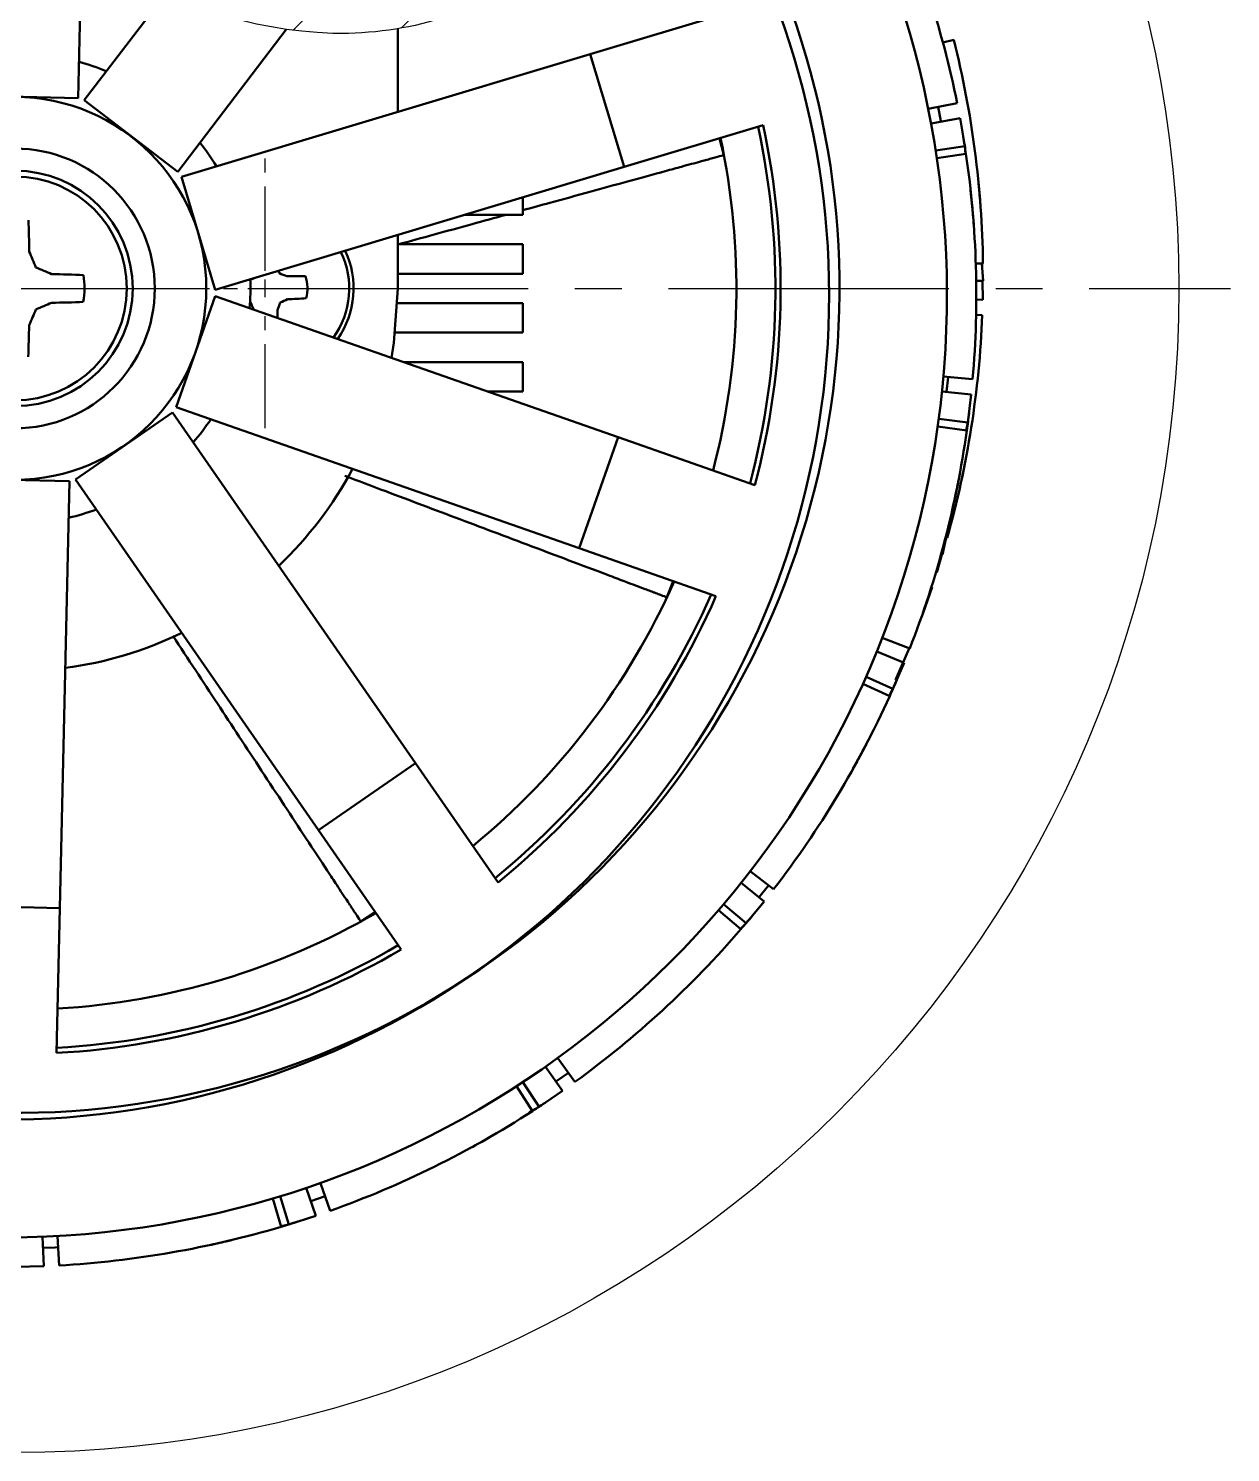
# Model space of a CAD drawing. Header units: inches. Extents: x -1846 to 3013, y 0 to 1997.
# Drawn here: x 881.2 to 962.8, y 308.2 to 404.9 of the extents above; entities that cross this region are included whole.
import ezdxf

# ---------------------------------------------------------------- set-up
doc = ezdxf.new("R2010")
doc.units = ezdxf.units.IN
doc.linetypes.add('ACAD_ISO04W100', pattern=[30, 24, -3, 0, -3])
doc.linetypes.add('CENTER2', pattern=[28.575000000000003, 19.05, -3.175, 3.175, -3.175])
for name, color, linetype, lineweight in [('Basic', 7, 'Continuous', 50), ('Tam', 1, 'ACAD_ISO04W100', 25), ('Thin', 3, 'Continuous', 25)]:
    doc.layers.add(name, color=color, linetype=linetype, lineweight=lineweight)

# ---------------------------------------------------------------- blocks, each defined once
blk = doc.blocks.new('*U27')
at = {"layer": 'Tam', "color": 0, "linetype": 'Continuous', "transparency": 16777216}
blk.add_line((-7.905759129886793, 0), (7.905759129886793, 0), dxfattribs=at)
at = {"layer": 'Tam', "color": 0, "linetype": 'CENTER2', "transparency": 16777216}
blk.add_line((15.81151825977359, 0), (82.55759129886792, 0), dxfattribs=at)
blk = doc.blocks.new('*U66')
at = {"layer": 'Tam', "color": 0, "linetype": 'CENTER2', "ltscale": 0.3, "transparency": 16777216}
for p, q in [((0, 1.200000000000002), (0, 9.50000000000001)), ((-9.50000000000001, 0), (-1.200000000000003, 0)), ((1.200000000000002, 0), (9.50000000000001, 0)), ((0, -9.50000000000001), (0, -1.200000000000003))]:
    blk.add_line(p, q, dxfattribs=at)
at = {"layer": 'Tam', "color": 0, "linetype": 'Continuous', "ltscale": 0.3, "transparency": 16777216}
for p, q in [((-0.600000000000001, 0), (0.600000000000001, 0)), ((0, -0.600000000000001), (0, 0.600000000000001))]:
    blk.add_line(p, q, dxfattribs=at)

msp = doc.modelspace()

# ---------------------------------------------------------------- hatches: boundary and pattern name
at = {"layer": 'Thin'}
h = msp.add_hatch(dxfattribs=at)
h.set_pattern_fill('ANSI31', color=256, scale=1.6)
h.set_pattern_definition([(45, (176.6523701505866, -820.6330048262564), (-3.592102448427662, 3.592102448427662), [])])
edge = h.paths.add_edge_path()
edge.add_spline(control_points=[(870.3030892189545, 408.6613832732877), (871.5089125516761, 409.3526637929516), (873.5951909984469, 410.4244229792179), (875.8040368753173, 410.7145950576581), (876.799849300889, 410.7234442456332)], knot_values=[18.87042433132445, 18.87042433132445, 18.87042433132445, 18.87042433132445, 19.99110373480647, 20.87166120097929, 20.87166120097929, 20.87166120097929, 20.87166120097929], degree=3, periodic=0)
edge.add_spline(control_points=[(876.799849300889, 410.7234442456332), (879.3027218454308, 410.7456857733104), (881.95661020843, 410.017268108851), (884.7643065225002, 409.054074694678)], knot_values=[20.87166120097929, 20.87166120097929, 20.87166120097929, 20.87166120097929, 23.08485220902631, 23.08485220902631, 23.08485220902631, 23.08485220902631], degree=3, periodic=0)
edge.add_spline(control_points=[(884.7643065225002, 409.054074694678), (886.5569366143081, 408.4391045179444), (888.4122656012514, 407.7284294052209), (890.3310201875711, 407.056317579374)], knot_values=[23.08485220902631, 23.08485220902631, 23.08485220902631, 23.08485220902631, 24.49790845020978, 24.49790845020978, 24.49790845020978, 24.49790845020978], degree=3, periodic=0)
edge.add_spline(control_points=[(890.3310201875711, 407.056317579374), (892.9967755237021, 406.1225422550027), (895.7849547829937, 405.2632016843585), (898.6975067339972, 404.8383566406177)], knot_values=[24.49790845020978, 24.49790845020978, 24.49790845020978, 24.49790845020978, 26.46108927700548, 26.46108927700548, 26.46108927700548, 26.46108927700548], degree=3, periodic=0)
edge.add_spline(control_points=[(898.6975067339972, 404.8383566406177), (900.079618413567, 404.6367522377303), (902.5812528045371, 404.4526711032262), (905.1716881446009, 404.697619561139), (906.2724919012253, 404.881757873421)], knot_values=[26.46108927700548, 26.46108927700548, 26.46108927700548, 26.46108927700548, 27.39268987863171, 28.11380434230396, 28.11380434230396, 28.11380434230396, 28.11380434230396], degree=3, periodic=0)
edge.add_spline(control_points=[(906.2724919012253, 404.881757873421), (909.9599119807081, 405.4985756359168), (917.8883615982922, 409.0030064056017), (914.2517517549595, 416.41788419175), (912.7035589428051, 421.2450244514224)], knot_values=[28.11380434230396, 28.11380434230396, 28.11380434230396, 28.11380434230396, 30.52935928290665, 33.81898774493276, 33.81898774493276, 33.81898774493276, 33.81898774493276], degree=3, periodic=0)
edge.add_line((912.7035589428051, 421.2450244514224), (906.2724919012262, 421.2450244514224))
edge.add_line((906.2724919012253, 421.2450244514224), (906.2724919012253, 424.2450244514224))
edge.add_line((906.2724919012253, 424.2450244514224), (904.2724919012253, 424.2450244514224))
edge.add_line((904.2724919012262, 424.2450244514224), (904.2724919012262, 423.2450244514224))
edge.add_line((904.2724919012262, 423.2450244514224), (901.3724919012257, 423.2450244514229))
edge.add_arc((901.3724919012257, 422.3450244514228), 0.900000000000091, 0, 90, ccw=False)
edge.add_line((902.2724919012253, 422.3450244514228), (902.2724919012253, 421.1279336492179))
edge.add_arc((901.3724919012257, 421.127933649217), 0.9000000000000449, -47.50726717769862, 5.792344381916337e-11, ccw=False)
edge.add_arc((896.2724919012271, 426.6950244514231), 8.449999999999878, 289.82503240270796, 312.49273282227296, ccw=False)
edge.add_line((899.1383005852167, 418.7458332606942), (899.0367357038385, 418.7458332606942))
edge.add_arc((896.2735094090949, 426.758537814996), 8.47578042604315, 280.16619983962806, 289.0270421754883, ccw=False)
edge.add_arc((896.7742360021748, 425.5118248165212), 7.165456061309458, 273.96401252023173, 277.9842121646001, ccw=False)
edge.add_arc((897.5028508336582, 419.764750215796), 1.420522928087785, 251.7310598041644, 260.5485091003095, ccw=False)
edge.add_line((897.0575485303971, 418.4158279615743), (897.0286768078204, 418.745833260694))
edge.add_line((897.0286768078204, 418.7458332606942), (895.5163069946311, 418.7458332606942))
edge.add_line((895.5163069946311, 418.7458332606942), (895.4874352720544, 418.4158279615746))
edge.add_arc((895.042132968787, 419.7647502158301), 1.420522928122514, 279.4514908995973, 288.2689401956497, ccw=False)
edge.add_arc((895.7707478002594, 425.5118248163516), 7.16545606113963, 262.0157878354149, 266.03598747978526, ccw=False)
edge.add_arc((896.2714743933448, 426.7585378149414), 8.475780425987292, 250.9729578244764, 259.8338001604516, ccw=False)
edge.add_line((893.508248098613, 418.7458332606942), (893.4066832172348, 418.7458332606942))
edge.add_arc((896.2724919012253, 426.6950244514231), 8.449999999999902, 227.5072671777243, 250.1749675972934, ccw=False)
edge.add_arc((891.1724919012258, 421.1279336492174), 0.899999999999838, 180, 227.5072671777243, ccw=False)
edge.add_line((890.2724919012253, 421.1279336492174), (890.2724919012253, 422.345024451423))
edge.add_arc((891.1724919012258, 422.3450244514228), 0.8999999999998636, 90, 179.9999999999855, ccw=False)
edge.add_line((891.1724919012258, 423.2450244514224), (888.2724919012262, 423.2450244514222))
edge.add_line((888.2724919012262, 423.2450244514224), (888.2724919012262, 424.2450244514224))
edge.add_line((888.2724919012262, 424.2450244514224), (885.1061713021118, 424.2450244514224))
edge.add_line((885.1061713021118, 424.2450244514224), (872.2724919012253, 424.2450244514224))
edge.add_line((872.2724919012262, 424.2450244514224), (872.2724919012262, 423.2450244514224))
edge.add_line((872.2724919012262, 423.2450244514224), (869.3724919012257, 423.2450244514229))
edge.add_arc((869.3724919012257, 422.3450244514228), 0.900000000000091, 0, 90, ccw=False)
edge.add_line((870.2724919012253, 422.3450244514228), (870.2724919012253, 421.1279336492179))
edge.add_arc((869.3724919012257, 421.127933649217), 0.9000000000000424, -47.50726717769862, 5.792344381916337e-11, ccw=False)
edge.add_arc((864.2724919012271, 426.6950244514231), 8.449999999999955, 289.82503240270876, 312.4927328222735, ccw=False)
edge.add_line((867.1383005852167, 418.7458332606942), (867.0367357038385, 418.7458332606942))
edge.add_arc((864.2735094090949, 426.7585378149955), 8.475780426042467, 280.16619983963074, 289.02704217548836, ccw=False)
edge.add_arc((864.7742360021748, 425.5118248165203), 7.16545606130857, 273.96401252023315, 277.9842121646058, ccw=False)
edge.add_arc((865.5028508336582, 419.764750215796), 1.420522928087777, 251.7310598041688, 260.54850910031405, ccw=False)
edge.add_line((865.0575485303971, 418.4158279615743), (865.0286768078204, 418.745833260694))
edge.add_line((865.0286768078204, 418.7458332606942), (863.5163069946311, 418.7458332606942))
edge.add_line((863.5163069946311, 418.7458332606942), (863.4874352720544, 418.4158279615746))
edge.add_arc((863.042132968787, 419.7647502158301), 1.420522928122399, 279.4514908996199, 288.2689401956656, ccw=False)
edge.add_arc((863.7707478002594, 425.5118248163511), 7.165456061138994, 262.01578783541356, 266.03598747978697, ccw=False)
edge.add_arc((864.2714743933448, 426.7585378149419), 8.475780425987875, 250.9729578244765, 259.8338001604502, ccw=False)
edge.add_line((861.508248098613, 418.7458332606942), (861.4066832172348, 418.7458332606942))
edge.add_arc((864.2724919012253, 426.6950244514231), 8.449999999999934, 227.5072671777243, 250.1749675972934, ccw=False)
edge.add_arc((859.1724919012258, 421.1279336492174), 0.8999999999998382, 180, 227.5072671777243, ccw=False)
edge.add_line((858.2724919012253, 421.1279336492174), (858.2724919012253, 422.345024451423))
edge.add_arc((859.1724919012258, 422.3450244514228), 0.8999999999998636, 90, 179.9999999999855, ccw=False)
edge.add_line((859.1724919012258, 423.2450244514224), (856.2724919012262, 423.2450244514222))
edge.add_line((856.2724919012262, 423.2450244514224), (856.2724919012262, 424.2450244514222))
edge.add_line((856.2724919012262, 424.2450244514224), (854.2724919012253, 424.2450244514224))
edge.add_line((854.2724919012253, 424.2450244514224), (854.2724919012253, 421.2450244514226))
edge.add_line((854.2724919012253, 421.2450244514224), (851.5764637637403, 421.2450244514224))
edge.add_spline(control_points=[(851.576463763703, 421.2450244516516), (851.8026274837639, 420.0137068920207), (851.3979586059922, 415.8146622051539), (838.1202500594536, 409.5916109200938), (848.3852558522485, 404.968990718556), (854.2724919012344, 404.2670798423213)], knot_values=[8.188346657290012, 8.188346657290012, 8.188346657290012, 8.188346657290012, 9.215141737459655, 11.83767060687538, 15.10465467858662, 15.10465467858662, 15.10465467858662, 15.10465467858662], degree=3, periodic=0)
edge.add_spline(control_points=[(854.2724919012344, 404.2670798423213), (856.168162452519, 404.0410668598905), (859.409832574006, 403.9853523998853), (862.0927606393725, 404.6406596930909), (863.1175364151331, 404.9854347877784)], knot_values=[15.10465467858662, 15.10465467858662, 15.10465467858662, 15.10465467858662, 16.15661275275405, 16.88474223010058, 16.88474223010058, 16.88474223010058, 16.88474223010058], degree=3, periodic=0)
edge.add_spline(control_points=[(863.1175364151331, 404.9854347877784), (865.9122027196945, 405.9256710448843), (868.1665443680504, 407.4365339983245), (870.3030892189545, 408.6613832732877)], knot_values=[16.88474223010058, 16.88474223010058, 16.88474223010058, 16.88474223010058, 18.87042433132445, 18.87042433132445, 18.87042433132445, 18.87042433132445], degree=3, periodic=0)

# ---------------------------------------------------------------- linework, layer by layer
at = {"layer": 'Basic'}
for p, q in [((884.7643065225002, 409.054074694678), (884.5642164074161, 400.1629602356101)), ((890.3310201875711, 407.0563175793735), (884.9728401784596, 400.0199487265066)), ((928.7787107892673, 405.9839339497215), (919.3485954876587, 403.152825320882)), ((898.6975067339972, 404.8383566406177), (891.3375421059163, 395.1732416614335)), ((906.2724919012253, 399.2271183161291), (906.2724919012253, 404.881757873421)), ((943.2977483893519, 403.9377888912062), (944.0362090353465, 404.1232152498218)), ((919.3485954876587, 403.152825320882), (891.5840656250366, 394.8173598938223)), ((921.6489245760704, 395.4906790102845), (919.3485954876587, 403.152825320882)), ((884.5642164074161, 400.1629602356101), (876.5662414489416, 400.342950689815)), ((891.3375421059163, 395.1732416614335), (884.9728401784596, 400.0199487265066)), ((942.30173247322, 399.4402501695726), (944.262262406206, 399.8356264231146)), ((942.4932724901873, 398.4502920104636), (944.4597880487036, 398.8147320715337)), ((944.4597881260142, 398.8147316543685), (944.7832365984141, 396.9150169006865)), ((931.079039877679, 398.321787639124), (921.6489245760704, 395.4906790102845)), ((928.1180023894794, 397.4328251487353), (928.4285191991748, 396.3002458665527)), ((942.806919568694, 396.608143966006), (944.7832365984141, 396.9150169006865)), ((944.7832366688763, 396.9150164468996), (944.8224188312015, 396.3790672976078)), ((942.8845768322535, 396.094264402985), (944.8633206514596, 396.3850786013212)), ((893.8843947134483, 387.1552135832238), (891.5840656250366, 394.8173598938223)), ((921.6489245760704, 395.4906790102845), (893.8843947134483, 387.1552135832238)), ((945.1819462406402, 393.8865752342375), (945.3271237793879, 392.3840507197068)), ((914.7722216289803, 393.4261556795722), (914.7722216289803, 392.2450244514224)), ((910.8380018133503, 392.2450244514224), (914.7722216289803, 392.2450244514224)), ((906.2724919012253, 387.2450244514215), (906.2724919012253, 390.8743673497996)), ((914.7722216289803, 390.2450244514224), (906.2724919012262, 390.2450244514224)), ((914.7722216289803, 390.2450244514224), (914.7722216289803, 388.2450244514224)), ((945.5299075139028, 388.9332606340698), (946.0173806388984, 388.9398358030506)), ((945.9322533512986, 388.9386875832373), (946.0227521451961, 387.760978963231)), ((945.954463099295, 388.9389871543075), (945.9624883175693, 388.5452239925238)), ((896.5308477079689, 387.9436196834844), (896.2620581846686, 387.8227528196134)), ((896.5308477079689, 387.9436196834844), (896.5259274231375, 387.9482543688958)), ((896.5334663589829, 387.9505177077457), (896.5308477079689, 387.9436196834844)), ((906.2724919012262, 388.2450244514224), (914.7722216289803, 388.2450244514224)), ((945.4903780756404, 387.7633078156263), (946.0227521451961, 387.760978963231)), ((945.9784679304612, 387.761172683034), (946.0046418033726, 386.4769326036161)), ((891.2319630982711, 379.171490204108), (893.8746543753678, 386.7223962963566)), ((921.2360945240798, 377.1463482927896), (893.8746543753678, 386.7223962963566)), ((914.7722216289803, 386.2450244514224), (906.2532540147595, 386.2450244514224)), ((914.7722216289803, 386.2450244514224), (914.7722216289803, 384.2450244514224)), ((945.5455439068992, 386.4878758435647), (946.0046418028942, 386.4769325835035)), ((945.5512931287685, 385.4542779801099), (945.971674919354, 385.4376276036613)), ((906.0988350415155, 384.2450244514224), (914.7722216289803, 384.2450244514224)), ((914.7722216289803, 382.2450244514224), (906.667754588847, 382.2450244514224)), ((914.7722216289803, 382.2450244514224), (914.7722216289803, 380.2450244514224)), ((943.3249364764133, 381.2527101017707), (945.3174415344993, 381.0797257281941)), ((943.6578503166456, 381.2192701534153), (943.5420324491897, 380.2150722041755)), ((912.3823124395421, 380.2450244514224), (914.7722216289803, 380.2450244514224)), ((943.2298143335283, 380.2488891452152), (945.2193468246478, 380.0445353667468)), ((918.5934032469831, 369.595442200541), (891.2319630982711, 379.171490204108)), ((945.2193467812976, 380.0445349446994), (944.9944818230679, 378.1306460215341)), ((884.3933859845492, 374.2715824981291), (890.9696793810763, 378.8270588906483)), ((907.4768896602145, 354.997222315916), (890.9696793810763, 378.8270588906483)), ((943.0117634229046, 378.3929964468274), (944.9944818230679, 378.1306460215341)), ((942.9414984184405, 377.8780540374049), (944.922021037215, 377.5996116618165)), ((944.9944817628293, 378.1306455662765), (944.8810824481043, 377.6053672325419)), ((918.5934032469831, 369.595442200541), (921.2360945240798, 377.1463482927896)), ((930.5293019616656, 373.8938805847396), (921.2360945240798, 377.1463482927896)), ((875.9807673950354, 374.3270886672348), (883.9787423535108, 374.1470982130298)), ((900.9005962636875, 350.4417459233977), (884.3933859845492, 374.2715824981291)), ((883.3265294958883, 345.1656606923256), (883.9787423535108, 374.1470982130298)), ((944.0481853069805, 372.7208810321139), (943.9210716560774, 372.1503471144146)), ((927.886610684569, 366.342974492491), (918.5934032469831, 369.595442200541)), ((943.5129403142346, 370.3340025868996), (943.2679744103716, 369.1785029844435)), ((943.5395328860432, 370.3471701087677), (943.4310990484937, 369.9479588618836)), ((943.4829589735291, 370.3423683736058), (943.5949428394542, 370.3111211673516)), ((943.2852126481348, 369.4108618347321), (942.8888400006454, 367.951571797504)), ((924.9685619939455, 367.3642428974548), (924.5540619709027, 366.2654498093483)), ((942.5215790190487, 366.9780919453746), (942.5644024520916, 366.9636537971313)), ((939.182671362094, 363.5136233193929), (941.0457306353574, 362.7862924838668)), ((938.8085932896583, 362.5772631693384), (940.6599626231582, 361.8206710791241)), ((940.6599624626597, 361.8206706863851), (939.9050012953921, 360.0476594919559)), ((938.0765095778843, 360.857979206024), (939.9050012953921, 360.0476594919559)), ((937.8640147581791, 360.3836915217311), (939.6858660125699, 359.5585503175283)), ((939.9050011093314, 360.0476590721113), (939.6482072556246, 359.5756064805813)), ((938.6031180123227, 357.2844135341815), (937.9129230478993, 355.9419205749422)), ((900.9005962636875, 350.4417459233977), (907.4768896602145, 354.997222315916)), ((913.0834998571245, 346.90351038814), (907.4768896602145, 354.997222315916)), ((937.47292951487, 355.1236305327087), (937.1902268805788, 354.6120193013461)), ((906.5072064605974, 342.3480339956208), (900.9005962636875, 350.4417459233977)), ((930.2105188148244, 347.6601051351357), (931.7931983209855, 346.4373518563519)), ((929.5877903935398, 346.8670641221919), (931.1510096365364, 345.6195283117535)), ((930.8015002719458, 345.8883002278584), (931.4576657786492, 346.6913227857652)), ((875.3285545374129, 345.3456511465305), (883.3265294958883, 345.1656606923256)), ((928.4009829490751, 345.4236750556832), (929.9271144594313, 344.1310333369169)), ((931.1510093718916, 345.6195279801408), (929.9271144594313, 344.1310333369169)), ((883.1050079185734, 335.322227406083), (883.3265294958883, 345.1656606923256)), ((904.7467419865461, 344.8894434768685), (903.7655500512155, 344.2441381959019)), ((928.0634733806628, 345.028466064004), (929.5790577170064, 343.7234740642465)), ((929.927114162625, 344.1310329864976), (929.5477296807494, 343.750449030735)), ((917.1353492745393, 334.9765133077857), (918.3094297325661, 333.3573977843965)), ((916.3144202575895, 334.3910388984235), (917.4628466838385, 332.7536272997426)), ((917.0098220035916, 333.3870586186098), (917.8598613759295, 333.9719603323396)), ((914.3338558622363, 333.0563667097653), (915.420389651129, 331.377246605189)), ((914.769037161368, 333.3404795267246), (915.8691703658587, 331.6702379476777)), ((917.462846336487, 332.7536270561217), (915.8691703658587, 331.6702379476777)), ((915.8691699823503, 331.6702376950728), (915.2083949630378, 331.3080721974487)), ((900.063812390451, 326.1599208638839), (900.7044073208508, 324.2652868266235)), ((901.0164352163647, 326.4903970149675), (901.6867996100736, 324.6060903574283)), ((897.7874541610618, 325.4373017478805), (898.3569128967938, 323.5200858632446)), ((898.2850513901803, 325.5873012593723), (898.8700600393222, 323.6747728594713)), ((900.3612898072524, 325.2613992933587), (901.3365342335583, 325.5857044603066)), ((900.7044069189342, 324.2652866907314), (898.8700600393222, 323.6747728594713)), ((898.8700596001809, 323.6747727251453), (898.3451418435488, 323.5597158642316)), ((882.1524943954319, 322.8405462493887), (882.2333606384873, 320.8421817554257)), ((883.1596351944208, 322.8892509298506), (883.2719745874447, 320.8924084571521)), ((882.2333602145663, 320.8421817382708), (880.3069503008755, 320.7923831028814))]:
    msp.add_line(p, q, dxfattribs=at)
at = {"layer": 'Basic', "flags": 128}
for points in [[(942.9763708670671, 399.5788451917455), (943.1480261405759, 398.5986012001198), (943.1524827398543, 398.5718981866024)], [(905.8421237734219, 382.5339814755683), (906.0078493901292, 383.544838656317), (906.2724919012253, 387.2450244514215)], [(941.8189960277468, 364.8699091041721), (941.9251946013437, 365.1550235247627), (942.5644024520916, 366.9636537971313)], [(940.0778093384706, 360.6733151728344), (940.4904884160751, 361.5972952798032), (941.0019000029843, 362.7985416910082)], [(882.1785864737067, 322.0848889897192), (882.9977485330255, 322.1167466022029), (883.2025711952538, 322.126305392458)]]:
    msp.add_lwpolyline(points, dxfattribs=at)
at = {"layer": 'Basic'}
for centre, radius in [((880.2724919012253, 387.2450244514224), 13.00000000000005), ((880.2724919012253, 387.2450244514224), 9.499999999999966), ((880.2724919012253, 387.2450244514224), 8.00000000000002), ((880.2724919012262, 387.2450244514224), 7.598218045067664)]:
    msp.add_circle(centre, radius, dxfattribs=at)
for centre, radius, start, end in [((879.564774617661, 386.7882100562223), 64.0000000000002, 122.9063086503248, 57.4875715264597), ((880.2724919012262, 387.2450244514224), 56.00000000000009, 127.6575851023375, 55.6347216726509), ((879.564774617661, 386.7882100562223), 56.00000000000002, 126.7890938006437, 54.95412892232314), ((879.564774617661, 386.7882100562223), 66.00000000000004, 11.40179943669407, 24.72449046848935), ((880.0233836226453, 388.0496909728284), 66.00000000000017, 0.7727740644429902, 14.09546509625211), ((880.2724919012253, 387.2450244514224), 16.00000000000001, 67.18831673368135, 74.23329236181613), ((880.2724919012262, 387.2450244514224), 51.65004534589624, 345.1524817823823, 12.26912731309938), ((880.2724919012262, 387.2450244514224), 51.99999999999988, 345.1225303335145, 12.29907876198328), ((879.564774617661, 386.7882100562223), 66.00000000000001, 8.360721924259257, 9.384265023858855), ((880.2724919012253, 387.2450244514224), 16.00000000000009, 31.18831673367437, 38.23329236182002), ((880.2724919012262, 387.2450244514224), 48.99999999999996, 345.3932214100163, 12.02838768547713), ((879.564774617661, 386.7882100562223), 66.00000000000004, 355.0381630730481, 8.360854104842355), ((763.4609301634728, 387.7723111268041), 117.8056652133412, 0.9560507836644399, 2.003241560904327), ((897.2724919012253, 387.2450244514224), 6.00000000000001, 325.0889910412074, 25.22377041925958), ((758.8855851835397, 337.2378092116086), 133.1516538197588, 22.72257055413145, 23.22159659172193), ((897.2724919012253, 387.2450244514224), 5.707947019867678, 324.2675966507775, 25.66283495946848), ((829.8306071073403, 266.0380982610881), 133.1516538180196, 66.57308323159637, 67.07210926916639), ((880.3811803247245, 270.432323199895), 117.8056652133713, 87.79143826240734, 88.8386290396707), ((880.2724919011998, 387.2450244514224), 4.735942195717261, 348.7725702688314, 11.02210955448369), ((880.2724919012253, 387.2450244514224), 16.0000000000001, 355.1883167336742, 2.23329236181387), ((810.9865185012677, 348.4486284219914), 95.9109704058889, 24.53230421868514, 24.64274072883127), ((863.894286175976, 299.2999577957856), 95.3703915384464, 68.56601144163653, 68.89225605565102), ((900.0019897854036, 300.3767497366765), 87.70670948783531, 89.99286663667044, 90.82091748928235), ((897.2724919012253, 387.2450244514224), 2.86580868399315, 346.4125827018137, 17.01155580086827), ((830.2652766626179, 508.6319311661454), 133.1516538165746, 292.7225705541312, 293.2215965917222), ((880.7997785766329, 504.0565861874146), 117.805665211605, 270.9560507836254, 272.0032415609044), ((983.0669774377402, 425.8163300960836), 95.37039154433415, 204.4472741925627, 204.8052195746552), ((809.3274252454312, 420.6232301767135), 95.37039153860886, 338.5660114416488, 338.8922560556509), ((858.7011862621221, 473.0395099758056), 95.37039153099082, 294.5318824470305, 294.8581270610314), ((894.8087421964347, 474.1212424159525), 87.70670948675527, 272.60322101336, 273.4312718660067), ((759.0655657108655, 437.6869092452824), 133.1516538180195, 336.5730832315959, 337.0721092691908), ((807.5370918839653, 384.4845101321783), 90.57398544740217, 0.4784386811797411, 0.8145507124291606), ((880.0233836226453, 388.0496909728284), 66.00000000000017, 344.4091377008036, 357.7318287326038), ((763.4597906500967, 387.1363360278787), 117.8056652129484, 357.7914382623944, 358.8386290396708), ((880.2724919012253, 387.2450244514224), 16.00000000000006, 319.1883167336734, 326.2332923618147), ((879.564774617661, 386.7882100562223), 66.00000000000007, 351.9970855606137, 353.0206286602269), ((879.564774617661, 386.7882100562223), 65.99999999999999, 338.6745267094042, 351.9972177412143), ((880.2724919012253, 387.2450244514215), 26.00000000000003, 313.5606876461913, 331.8609214493367), ((880.2724919012253, 387.2450244514224), 15.99999999999999, 283.1883167336728, 290.2332923618252), ((880.2724919012262, 387.2450244514224), 49.00000000000004, 309.3932214100194, 336.0283876854809), ((880.2724919012262, 387.2450244514224), 51.6500453458962, 309.1524817823815, 336.2691273131223), ((880.2724919012262, 387.2450244514224), 51.99999999999999, 309.1225303335219, 336.2990787619772), ((880.2724919012253, 387.2450244514215), 25.9999999999999, 277.560687646175, 295.8609214493192), ((879.564774617661, 386.7882100562223), 65.99999999999997, 335.6334491969698, 336.6569922965842), ((879.564774617661, 386.7882100562223), 66, 322.3108903457752, 335.6335813775777), ((880.2724919012262, 387.2450244514224), 49.00000000000001, 273.3932214100032, 300.0283876854847), ((879.564774617661, 386.7882100562223), 66, 319.269812833339, 320.2933559329614), ((879.564774617661, 386.7882100562223), 66, 305.9472539821509, 319.2699450139302), ((880.2724919012262, 387.2450244514224), 51.65004534589624, 273.1524817823808, 300.2691273130969), ((880.2724919012262, 387.2450244514224), 51.99999999999996, 273.122530333525, 300.2990787619743), ((879.564774617661, 386.7882100562223), 66, 302.9063086502879, 303.9297195693131), ((879.564774617661, 386.7882100562223), 65.99999999999996, 289.5836176185127, 302.9063086502879), ((879.564774617661, 386.7882100562223), 65.99999999999999, 273.2199812548681, 286.5426722866587), ((879.564774617661, 386.7882100562223), 65.99999999999999, 286.5425401060681, 287.5660832056903)]:
    msp.add_arc(centre, radius, start, end, dxfattribs=at)
for points, knots in [([(928.4285191991748, 396.3002458665527), (928.3044079535539, 396.2662185550483), (928.147338790056, 396.2231552425568), (927.8377224313899, 396.1382683958385), (927.6608958975576, 396.0897882478979), (927.4688284483827, 396.0371295311955), (927.2670844492168, 395.9818178157315), (927.0760528657083, 395.9294431000757), (926.6710760241631, 395.8184114762283), (926.1921429342092, 395.6871034278741), (925.5014847794546, 395.497747176901), (924.16180606134, 395.1304503632394), (922.0260623354843, 394.5448981299345), (919.2980740528828, 393.7969714887498), (916.8836321167964, 393.1350091705439), (915.3820486633595, 392.7233232861321), (914.7722216289822, 392.5561283284291)], [0, 0, 0, 0, 0.06129481972848164, 0.07757174632611981, 0.09059491645329157, 0.1028238155706653, 0.1141687974710502, 0.1262636558934106, 0.139961825211648, 0.2055545671094262, 0.2782015876659104, 0.3778304458762045, 0.5593340052355736, 0.7210020416207308, 0.886692612943721, 1, 1, 1, 1]), ([(945.7101952387275, 394.4717451389946), (945.713055637214, 394.4434699148782), (945.7187890081714, 394.3867951720116), (945.7621013107673, 393.9185052306115), (945.8064022345889, 393.4263717235903), (945.8333042746035, 393.0446003342889), (945.8390072382917, 392.9636686142543)], [0, 0, 0, 0, 0.3040915481798045, 0.6095198478520871, 0.917222109255793, 1, 1, 1, 1]), ([(945.2749861306256, 392.9662439604257), (945.2777414886796, 392.9379583071662), (945.2832643170259, 392.881262660167), (945.3248369840458, 392.4128150770488), (945.3673097049705, 391.9205204208096), (945.3927935724532, 391.5386517445035), (945.3981958977365, 391.4576994005951)], [0, 0, 0, 0, 0.3040915481797854, 0.6095198478520757, 0.9172221092557638, 1, 1, 1, 1]), ([(913.6375010769734, 392.2450244514224), (912.8665059070472, 392.0336423749335), (911.229110950706, 391.5847213448118), (908.7482128494612, 390.9045388836852), (907.0934707915858, 390.4508618362919), (906.2724919012053, 390.2257758313848)], [0, 0, 0, 0, 0.3095732027632696, 0.6574536658531964, 1, 1, 1, 1]), ([(944.8307117012655, 375.5592855626786), (944.8059155294013, 375.432384932244), (944.7561385742738, 375.1776388762213), (944.6563239543793, 374.6744006998491), (944.5747354655341, 374.301306346117), (944.5574395210951, 374.2222140709258)], [0, 0, 0, 0, 0.4388914933759214, 0.8810506029525852, 1, 1, 1, 1]), ([(924.5540619709027, 366.2654498093483), (924.4336531121353, 366.310871895885), (924.2812695095872, 366.3683558821334), (923.980889377035, 366.4816689100484), (923.8093377901932, 366.5463836752473), (923.6229999424195, 366.6166762926945), (923.4272742088015, 366.6905103220246), (923.241941322357, 366.7604238358002), (922.8490454584571, 366.9086367672456), (922.3843988014105, 367.083916400998), (921.7143476492329, 367.3366812036014), (920.4146073884995, 367.8269849503725), (918.3427518615863, 368.6085553597089), (915.6954882478403, 369.6071881694492), (913.0830778084692, 370.592673243062), (910.509297152943, 371.5635859222297), (907.9663209718901, 372.5228781648306), (905.3339691762212, 373.5158857581367), (903.6058113520667, 374.1678023616245), (902.6861858529974, 374.5147146189742)], [0, 0, 0, 0, 0.03932208969544499, 0.04976412656697369, 0.05811880100974291, 0.06596393164394647, 0.07324200828820895, 0.0810011486175961, 0.08978885115071658, 0.131868160490395, 0.1784729579444535, 0.2423872481920449, 0.3588261132182727, 0.4625400168692475, 0.5688344726831814, 0.6744005710105492, 0.7787020277064804, 0.8822380367296939, 1, 1, 1, 1]), ([(944.3538141471563, 374.2032842779184), (944.3484889044357, 374.175368118293), (944.3378150098379, 374.1194130828111), (944.2457267563987, 373.6582285445287), (944.1477836014747, 373.1739093326563), (944.0646503547123, 372.8003293857531), (944.0470269370308, 372.7211341696615)], [0, 0, 0, 0, 0.3040915481797861, 0.6095198478520842, 0.9172221092557675, 1, 1, 1, 1]), ([(903.7655500512146, 344.2441381959019), (903.6948356707926, 344.3516599872586), (903.6053429860294, 344.4877343433067), (903.4289340807209, 344.7559655205699), (903.328184316144, 344.9091563581554), (903.21875079448, 345.0755509191152), (903.1038039033065, 345.2503286033192), (902.9949605808815, 345.4158257615285), (902.7642185253462, 345.7666709362232), (902.4913382655595, 346.181587593673), (902.0978269282514, 346.7799247869629), (901.3345082226733, 347.9405570955627), (900.1177378480261, 349.7906663600701), (898.563036763735, 352.1546020208337), (897.0288113511888, 354.4874042559471), (895.5172470248526, 356.7857501249176), (894.0238680881212, 359.0564449608841), (892.5040573352999, 361.3673295884868), (891.5145186020145, 362.8719312916422), (890.9998815616354, 363.6544411029457)], [0, 0, 0, 0, 0.03954206322087644, 0.05004251437508874, 0.05844392608958855, 0.06633294353287214, 0.07365173480319341, 0.0814542808993097, 0.09029114312667696, 0.1326058502820605, 0.1794713617947367, 0.243743197937274, 0.3608334390179135, 0.4651275334267812, 0.57201661598513, 0.6781732665185207, 0.7830582008300812, 0.8871734054426023, 0.9999999999999999, 0.9999999999999999, 0.9999999999999999, 0.9999999999999999]), ([(938.1838194962629, 356.4598804365345), (938.1708450722599, 356.4345953717706), (938.1448391901777, 356.3839140920048), (937.9265504589057, 355.9673550270785), (937.6961262000541, 355.5302479217629), (937.5111108002857, 355.1952219297949), (937.47188938413, 355.1241997669343)], [0, 0, 0, 0, 0.3040915481797765, 0.6095198478520768, 0.9172221092557599, 0.9999999999999999, 0.9999999999999999, 0.9999999999999999, 0.9999999999999999]), ([(927.2648584501876, 341.1734974914165), (927.2452859555751, 341.1528919670858), (927.2060549279122, 341.1115903389085), (926.8792501735998, 340.7734038854081), (926.5350124138877, 340.4189207047451), (926.2631037084739, 340.1495904811048), (926.2054617797221, 340.0924951647261)], [0, 0, 0, 0, 0.3040915481797924, 0.6095198478520889, 0.9172221092557824, 1, 1, 1, 1]), ([(912.4815202953232, 329.5825472771579), (912.4569353772113, 329.5682906302958), (912.4076574685132, 329.5397146659919), (911.9988124687734, 329.307298679107), (911.5686493042303, 329.0641575422009), (911.2318757193807, 328.88234261984), (911.1604830842916, 328.8437996729175)], [0, 0, 0, 0, 0.3040915481797933, 0.6095198478520963, 0.9172221092557913, 1, 1, 1, 1]), ([(895.0314631690799, 322.6260596460819), (895.0038575513208, 322.6193068654305), (894.9485249646841, 322.6057716196796), (894.4907619098994, 322.497955060437), (894.0095226018393, 322.3858538161843), (893.6351675305286, 322.306283758818), (893.5558079958064, 322.2894157016857)], [0, 0, 0, 0, 0.3040915481797951, 0.6095198478521064, 0.9172221092557976, 1, 1, 1, 1])]:
    msp.add_open_spline(points, degree=3, knots=knots, dxfattribs=at)
at = {"layer": 'Thin'}
msp.add_circle((880.2724919011998, 387.2450244514224), 79.05759129886792, dxfattribs=at)
msp.add_spline([(852.9549497168991, 451.1873621093481), (844.3930847222728, 435.5961441729386), (851.0523130514266, 417.7232494813987), (843.6346812617412, 410.3056176917133), (859.8044175705218, 404.2235285888099), (873.883953037097, 410.3079199723842), (902.9280705031379, 404.5655441809307), (914.6004621754619, 409.1671082492984), (911.3659677731266, 427.6103821479018), (915.233321121772, 447.5594868761503), (879.2113839845624, 447.5594868761503), (863.6097512566557, 454.4196975307285), (852.9549497168991, 451.1873621093481)], degree=3, dxfattribs=at)

# ---------------------------------------------------------------- block references
at = {"layer": 'Tam', "linetype": 'CENTER2'}
msp.add_blockref('*U27', (880.2724919011998, 387.2450244514224), dxfattribs=at)
at = {"layer": 'Tam', "linetype": 'CENTER2', "ltscale": 0.3}
msp.add_blockref('*U66', (897.2724919012253, 387.2450244514224), dxfattribs=at)

doc.saveas('drawing.dxf')
